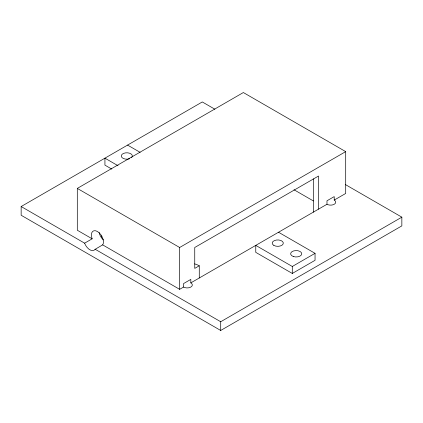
<?xml version="1.0" encoding="UTF-8"?>
<svg xmlns="http://www.w3.org/2000/svg" width="423" height="423" viewBox="0 0 423 423"><rect width="100%" height="100%" fill="white"/><g stroke="black" fill="none" stroke-linecap="round" stroke-linejoin="round"><path stroke-width="0.63" d="M84.611 243.172L84.642 243.294A8.539 4.928 60 0 0 95.101 249.327L102.652 244.869L103.254 243.637A8.539 4.928 60 0 0 97.422 231.492A8.539 4.928 60 0 0 91.59 236.906L92.156 238.81L84.611 243.172L21.15 206.535L21.15 215.249L220.706 330.463L401.85 225.882L401.85 217.163L345.242 184.481M21.15 206.535L202.294 101.954L214.873 109.213M92.156 238.81L77.303 230.239L77.303 188.404L243.352 92.537L345.697 151.624L345.697 193.459L334.223 200.084A5.124 2.956 0 0 1 334.223 204.267A5.124 2.956 0 0 1 326.979 204.267L190.821 282.876A5.124 2.956 0 0 1 190.821 287.058A5.124 2.956 0 0 1 183.571 287.058L179.648 289.327L102.652 244.869M77.303 188.404L179.648 247.492L345.697 151.624M199.275 277.996L199.275 265.797L194.744 268.409L194.744 247.492L318.524 176.031L318.524 209.147M292.293 266.474L315.05 253.335L315.05 260.304L292.293 273.448L255.762 252.357L255.762 245.382L292.293 266.474L292.293 273.448M95.101 249.226L220.706 321.744L401.85 217.163M293.985 189.747L313.39 200.951M127.572 145.089L140.129 152.343M278.524 232.243L315.05 253.335M118.054 165.742L104.93 158.165L104.93 165.134L111.778 169.089M334.223 200.084L334.223 196.6L326.979 200.782L326.979 204.267M313.522 178.86L313.522 210.892A17.079 9.861 0 0 0 313.67 212.177M220.706 321.744L220.706 330.463M190.821 282.876L190.821 279.392L183.571 283.574L183.571 287.058M179.648 247.492L179.648 289.327M129.591 158.762A5.552 3.204 0 0 1 121.348 156.542A5.552 3.204 0 0 1 127.778 152.83A5.552 3.204 0 0 1 131.622 157.589M103.408 239.941A8.539 4.928 60 0 1 99.135 232.544M101.784 235.881A17.079 9.861 0 0 1 101.346 237.15M194.612 263.883A17.079 9.861 0 0 1 199.275 265.797M293.409 256.544A5.552 3.204 0 0 0 301.736 253.768A5.552 3.204 0 0 0 293.409 250.992A5.552 3.204 0 0 0 293.409 256.544M273.845 245.403A5.552 3.204 0 0 0 283.13 243.965A5.552 3.204 0 0 0 276.33 240.042A5.552 3.204 0 0 0 273.845 245.403"/></g></svg>
